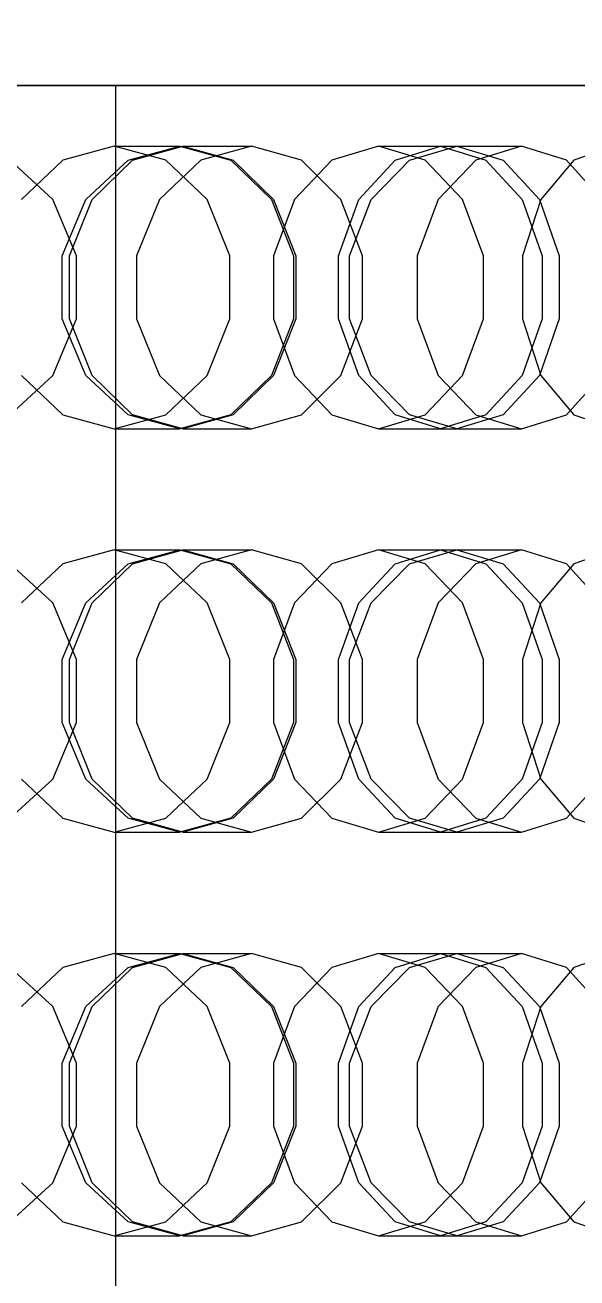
# Model space of a CAD drawing. Header units: millimetres. Extents: x -191664 to 191490, y -197311 to 10263.
# Drawn here: x 1764.5 to 1846.7, y -110207.2 to -110021 of the extents above; entities that cross this region are included whole.
import ezdxf

# ---------------------------------------------------------------- set-up
doc = ezdxf.new("R2010")
doc.units = ezdxf.units.MM
doc.layers.add('DET_briquetadora_superior', color=7, linetype='Continuous', lineweight=0)
doc.layers.add('R15_COTAS_TRANSPORTE_P', color=1, linetype='Continuous', lineweight=0)
doc.dimstyles.new('PLANTA_20', dxfattribs={"dimtxt": 50, "dimasz": 30, "dimexe": 30, "dimexo": 16, "dimgap": 20, "dimtad": 1, "dimtih": 1, "dimtoh": 1, "dimdec": 1, "dimzin": 0, "dimdsep": 46, "dimcen": 0.09, "dimadec": 0, "dimazin": 0, "dimtfac": 1, "dimtdec": 4, "dimtofl": 0, "dimtmove": 0, "dimatfit": 3, "dimfxl": 1, "dimtolj": 1, "dimtzin": 0, "dimarcsym": 0})

# ---------------------------------------------------------------- blocks, each defined once
blk = doc.blocks.new('*D133')
at = {"layer": 'Defpoints', "color": 0, "transparency": 16777216}
for p in [(439.69, -194147.98), (217.89, -194406.09), (-500, -194490), (-500, -194490), (500, -194490)]:
    blk.add_point(p, dxfattribs=at)
at = {"layer": 'R15_COTAS_TRANSPORTE_P', "color": 0, "lineweight": -2, "transparency": 16777216}
blk.add_arc((-500, -194490), 722.77, 2.37834, 17.62166, dxfattribs=at)
at = {"layer": 'R15_COTAS_TRANSPORTE_P', "color": 0, "transparency": 16777216}
for points in [[(184.12, -194272.81), (193.59, -194269.58), (179.18, -194242.8)], [(227.15, -194459.9), (217.15, -194460.11), (222.77, -194490)]]:
    blk.add_solid(points, dxfattribs=at)

msp = doc.modelspace()

# ---------------------------------------------------------------- linework, layer by layer
at = {"layer": 'DET_briquetadora_superior', "color": 9, "true_color": 0xb9c3c2}
for p, q in [((1747.19, -110030), (1764.82, -110030)), ((1765.9, -110030), (1748.3, -110030)), ((1764.82, -110030), (1781.96, -110030)), ((1783.01, -110030), (1765.9, -110030)), ((1778.01, -110390), (1778.01, -110030)), ((1780.58, -110030), (1778.01, -110030)), ((1778.01, -110030), (1782.27, -110030)), ((1789.61, -110030), (1780.58, -110030)), ((1781.96, -110030), (1798.57, -110030)), ((1782.27, -110030), (1792.73, -110030)), ((1799.59, -110030), (1783.01, -110030)), ((1803.71, -110030), (1789.61, -110030)), ((1792.73, -110030), (1807.79, -110030)), ((1798.57, -110030), (1814.61, -110030)), ((1815.59, -110030), (1799.59, -110030)), ((1820.74, -110030), (1803.71, -110030)), ((1807.79, -110030), (1825.16, -110030)), ((1814.61, -110030), (1830.03, -110030)), ((1830.97, -110030), (1815.59, -110030)), ((1838.11, -110030), (1820.74, -110030)), ((1825.16, -110030), (1842.19, -110030)), ((1830.03, -110030), (1844.8, -110030)), ((1845.7, -110030), (1830.97, -110030)), ((1853.17, -110030), (1838.11, -110030)), ((1842.19, -110030), (1856.29, -110030)), ((1844.8, -110030), (1858.87, -110030)), ((1859.73, -110030), (1845.7, -110030)), ((1777.8, -110039), (1770.15, -110041.08)), ((1777.8, -110039), (1787.56, -110039)), ((1785.46, -110041.08), (1777.8, -110039)), ((1779.84, -110041.08), (1787.56, -110039)), ((1780.49, -110041.08), (1787.99, -110039)), ((1787.56, -110039), (1795.16, -110041.08)), ((1787.99, -110039), (1798.23, -110039)), ((1787.99, -110039), (1795.48, -110041.08)), ((1798.23, -110039), (1790.68, -110041.08)), ((1805.66, -110041.08), (1798.23, -110039)), ((1817.12, -110039), (1810.18, -110041.08)), ((1817.12, -110039), (1828.77, -110039)), ((1824.07, -110041.08), (1817.12, -110039)), ((1819.58, -110041.08), (1826.33, -110039)), ((1821.75, -110041.08), (1828.77, -110039)), ((1826.33, -110039), (1838.42, -110039)), ((1826.33, -110039), (1833.08, -110041.08)), ((1828.77, -110039), (1835.65, -110041.08)), ((1838.42, -110039), (1831.6, -110041.08)), ((1845.1, -110041.08), (1838.42, -110039)), ((1852.3, -110039), (1846.18, -110041.08)), ((1768.67, -110046.91), (1762.28, -110041.08)), ((1770.15, -110041.08), (1764, -110046.91)), ((1773.57, -110046.91), (1779.84, -110041.08)), ((1774.49, -110046.91), (1780.49, -110041.08)), ((1790.68, -110041.08), (1784.53, -110046.91)), ((1791.6, -110046.91), (1785.46, -110041.08)), ((1795.16, -110041.08), (1801.17, -110046.91)), ((1795.48, -110041.08), (1801.49, -110046.91)), ((1810.18, -110041.08), (1804.6, -110046.91)), ((1811.53, -110046.91), (1805.66, -110041.08)), ((1814.17, -110046.91), (1819.58, -110041.08)), ((1816.03, -110046.91), (1821.75, -110041.08)), ((1829.64, -110046.91), (1824.07, -110041.08)), ((1831.6, -110041.08), (1826.02, -110046.91)), ((1833.08, -110041.08), (1838.5, -110046.91)), ((1835.65, -110041.08), (1841.07, -110046.91)), ((1846.18, -110041.08), (1841.27, -110046.91)), ((1850.35, -110046.91), (1845.1, -110041.08)), ((1772.19, -110055.33), (1768.67, -110046.91)), ((1770.06, -110055.33), (1773.57, -110046.91)), ((1771.15, -110055.33), (1774.49, -110046.91)), ((1784.53, -110046.91), (1781.09, -110055.33)), ((1795.01, -110055.33), (1791.6, -110046.91)), ((1801.17, -110046.91), (1804.47, -110055.33)), ((1801.49, -110046.91), (1804.82, -110055.33)), ((1804.6, -110046.91), (1801.51, -110055.33)), ((1811.16, -110055.33), (1814.17, -110046.91)), ((1814.76, -110055.33), (1811.53, -110046.91)), ((1812.81, -110055.33), (1816.03, -110046.91)), ((1826.02, -110046.91), (1822.89, -110055.33)), ((1832.73, -110055.33), (1829.64, -110046.91)), ((1838.5, -110046.91), (1841.5, -110055.33)), ((1841.27, -110046.91), (1838.55, -110055.33)), ((1841.07, -110046.91), (1844.03, -110055.33)), ((1770.06, -110064.67), (1770.06, -110055.33)), ((1771.15, -110064.67), (1771.15, -110055.33)), ((1772.19, -110064.67), (1772.19, -110055.33)), ((1781.09, -110055.33), (1781.09, -110064.67)), ((1795.01, -110064.67), (1795.01, -110055.33)), ((1801.51, -110055.33), (1801.51, -110064.67)), ((1804.47, -110055.33), (1804.47, -110064.67)), ((1804.82, -110055.33), (1804.82, -110064.67)), ((1811.16, -110064.67), (1811.16, -110055.33)), ((1812.81, -110064.67), (1812.81, -110055.33)), ((1814.76, -110064.67), (1814.76, -110055.33)), ((1822.89, -110055.33), (1822.89, -110064.67)), ((1832.73, -110064.67), (1832.73, -110055.33)), ((1838.55, -110055.33), (1838.55, -110064.67)), ((1841.5, -110055.33), (1841.5, -110064.67)), ((1844.03, -110055.33), (1844.03, -110064.67)), ((1768.67, -110073.09), (1772.19, -110064.67)), ((1773.57, -110073.09), (1770.06, -110064.67)), ((1774.49, -110073.09), (1771.15, -110064.67)), ((1781.09, -110064.67), (1784.53, -110073.09)), ((1791.6, -110073.09), (1795.01, -110064.67)), ((1804.47, -110064.67), (1801.17, -110073.09)), ((1804.82, -110064.67), (1801.49, -110073.09)), ((1801.51, -110064.67), (1804.6, -110073.09)), ((1814.17, -110073.09), (1811.16, -110064.67)), ((1811.53, -110073.09), (1814.76, -110064.67)), ((1816.03, -110073.09), (1812.81, -110064.67)), ((1822.89, -110064.67), (1826.02, -110073.09)), ((1829.64, -110073.09), (1832.73, -110064.67)), ((1841.5, -110064.67), (1838.5, -110073.09)), ((1838.55, -110064.67), (1841.27, -110073.09)), ((1844.03, -110064.67), (1841.07, -110073.09)), ((1762.28, -110078.92), (1768.67, -110073.09)), ((1764, -110073.09), (1770.15, -110078.92)), ((1779.84, -110078.92), (1773.57, -110073.09)), ((1780.49, -110078.92), (1774.49, -110073.09)), ((1784.53, -110073.09), (1790.68, -110078.92)), ((1785.46, -110078.92), (1791.6, -110073.09)), ((1801.17, -110073.09), (1795.16, -110078.92)), ((1801.49, -110073.09), (1795.48, -110078.92)), ((1804.6, -110073.09), (1810.18, -110078.92)), ((1805.66, -110078.92), (1811.53, -110073.09)), ((1819.58, -110078.92), (1814.17, -110073.09)), ((1821.75, -110078.92), (1816.03, -110073.09)), ((1824.07, -110078.92), (1829.64, -110073.09)), ((1826.02, -110073.09), (1831.6, -110078.92)), ((1838.5, -110073.09), (1833.08, -110078.92)), ((1841.07, -110073.09), (1835.65, -110078.92)), ((1841.27, -110073.09), (1846.18, -110078.92)), ((1845.1, -110078.92), (1850.35, -110073.09)), ((1770.15, -110078.92), (1777.8, -110081)), ((1777.8, -110081), (1785.46, -110078.92)), ((1787.56, -110081), (1779.84, -110078.92)), ((1787.99, -110081), (1780.49, -110078.92)), ((1795.16, -110078.92), (1787.56, -110081)), ((1795.48, -110078.92), (1787.99, -110081)), ((1790.68, -110078.92), (1798.23, -110081)), ((1798.23, -110081), (1805.66, -110078.92)), ((1810.18, -110078.92), (1817.12, -110081)), ((1817.12, -110081), (1824.07, -110078.92)), ((1826.33, -110081), (1819.58, -110078.92)), ((1828.77, -110081), (1821.75, -110078.92)), ((1833.08, -110078.92), (1826.33, -110081)), ((1835.65, -110078.92), (1828.77, -110081)), ((1831.6, -110078.92), (1838.42, -110081)), ((1838.42, -110081), (1845.1, -110078.92)), ((1846.18, -110078.92), (1852.3, -110081)), ((1777.8, -110081), (1787.56, -110081)), ((1787.99, -110081), (1798.23, -110081)), ((1817.12, -110081), (1828.77, -110081)), ((1826.33, -110081), (1838.42, -110081)), ((1777.8, -110099), (1770.15, -110101.08)), ((1777.8, -110099), (1787.56, -110099)), ((1785.46, -110101.08), (1777.8, -110099)), ((1779.84, -110101.08), (1787.56, -110099)), ((1780.49, -110101.08), (1787.99, -110099)), ((1787.56, -110099), (1795.16, -110101.08)), ((1787.99, -110099), (1798.23, -110099)), ((1787.99, -110099), (1795.48, -110101.08)), ((1798.23, -110099), (1790.68, -110101.08)), ((1805.66, -110101.08), (1798.23, -110099)), ((1817.12, -110099), (1810.18, -110101.08)), ((1817.12, -110099), (1828.77, -110099)), ((1824.07, -110101.08), (1817.12, -110099)), ((1819.58, -110101.08), (1826.33, -110099)), ((1821.75, -110101.08), (1828.77, -110099)), ((1826.33, -110099), (1838.42, -110099)), ((1826.33, -110099), (1833.08, -110101.08)), ((1828.77, -110099), (1835.65, -110101.08)), ((1838.42, -110099), (1831.6, -110101.08)), ((1845.1, -110101.08), (1838.42, -110099)), ((1852.3, -110099), (1846.18, -110101.08)), ((1768.67, -110106.91), (1762.28, -110101.08)), ((1770.15, -110101.08), (1764, -110106.91)), ((1773.57, -110106.91), (1779.84, -110101.08)), ((1774.49, -110106.91), (1780.49, -110101.08)), ((1790.68, -110101.08), (1784.53, -110106.91)), ((1791.6, -110106.91), (1785.46, -110101.08)), ((1795.16, -110101.08), (1801.17, -110106.91)), ((1795.48, -110101.08), (1801.49, -110106.91)), ((1810.18, -110101.08), (1804.6, -110106.91)), ((1811.53, -110106.91), (1805.66, -110101.08)), ((1814.17, -110106.91), (1819.58, -110101.08)), ((1816.03, -110106.91), (1821.75, -110101.08)), ((1829.64, -110106.91), (1824.07, -110101.08)), ((1831.6, -110101.08), (1826.02, -110106.91)), ((1833.08, -110101.08), (1838.5, -110106.91)), ((1835.65, -110101.08), (1841.07, -110106.91)), ((1846.18, -110101.08), (1841.27, -110106.91)), ((1850.35, -110106.91), (1845.1, -110101.08)), ((1772.19, -110115.33), (1768.67, -110106.91)), ((1770.06, -110115.33), (1773.57, -110106.91)), ((1771.15, -110115.33), (1774.49, -110106.91)), ((1784.53, -110106.91), (1781.09, -110115.33)), ((1795.01, -110115.33), (1791.6, -110106.91)), ((1801.17, -110106.91), (1804.47, -110115.33)), ((1801.49, -110106.91), (1804.82, -110115.33)), ((1804.6, -110106.91), (1801.51, -110115.33)), ((1811.16, -110115.33), (1814.17, -110106.91)), ((1814.76, -110115.33), (1811.53, -110106.91)), ((1812.81, -110115.33), (1816.03, -110106.91)), ((1826.02, -110106.91), (1822.89, -110115.33)), ((1832.73, -110115.33), (1829.64, -110106.91)), ((1838.5, -110106.91), (1841.5, -110115.33)), ((1841.27, -110106.91), (1838.55, -110115.33)), ((1841.07, -110106.91), (1844.03, -110115.33)), ((1770.06, -110124.67), (1770.06, -110115.33)), ((1771.15, -110124.67), (1771.15, -110115.33)), ((1772.19, -110124.67), (1772.19, -110115.33)), ((1781.09, -110115.33), (1781.09, -110124.67)), ((1795.01, -110124.67), (1795.01, -110115.33)), ((1801.51, -110115.33), (1801.51, -110124.67)), ((1804.47, -110115.33), (1804.47, -110124.67)), ((1804.82, -110115.33), (1804.82, -110124.67)), ((1811.16, -110124.67), (1811.16, -110115.33)), ((1812.81, -110124.67), (1812.81, -110115.33)), ((1814.76, -110124.67), (1814.76, -110115.33)), ((1822.89, -110115.33), (1822.89, -110124.67)), ((1832.73, -110124.67), (1832.73, -110115.33)), ((1838.55, -110115.33), (1838.55, -110124.67)), ((1841.5, -110115.33), (1841.5, -110124.67)), ((1844.03, -110115.33), (1844.03, -110124.67)), ((1768.67, -110133.09), (1772.19, -110124.67)), ((1773.57, -110133.09), (1770.06, -110124.67)), ((1774.49, -110133.09), (1771.15, -110124.67)), ((1781.09, -110124.67), (1784.53, -110133.09)), ((1791.6, -110133.09), (1795.01, -110124.67)), ((1804.47, -110124.67), (1801.17, -110133.09)), ((1804.82, -110124.67), (1801.49, -110133.09)), ((1801.51, -110124.67), (1804.6, -110133.09)), ((1814.17, -110133.09), (1811.16, -110124.67)), ((1811.53, -110133.09), (1814.76, -110124.67)), ((1816.03, -110133.09), (1812.81, -110124.67)), ((1822.89, -110124.67), (1826.02, -110133.09)), ((1829.64, -110133.09), (1832.73, -110124.67)), ((1841.5, -110124.67), (1838.5, -110133.09)), ((1838.55, -110124.67), (1841.27, -110133.09)), ((1844.03, -110124.67), (1841.07, -110133.09)), ((1762.28, -110138.92), (1768.67, -110133.09)), ((1764, -110133.09), (1770.15, -110138.92)), ((1779.84, -110138.92), (1773.57, -110133.09)), ((1780.49, -110138.92), (1774.49, -110133.09)), ((1784.53, -110133.09), (1790.68, -110138.92)), ((1785.46, -110138.92), (1791.6, -110133.09)), ((1801.17, -110133.09), (1795.16, -110138.92)), ((1801.49, -110133.09), (1795.48, -110138.92)), ((1804.6, -110133.09), (1810.18, -110138.92)), ((1805.66, -110138.92), (1811.53, -110133.09)), ((1819.58, -110138.92), (1814.17, -110133.09)), ((1821.75, -110138.92), (1816.03, -110133.09)), ((1824.07, -110138.92), (1829.64, -110133.09)), ((1826.02, -110133.09), (1831.6, -110138.92)), ((1838.5, -110133.09), (1833.08, -110138.92)), ((1841.07, -110133.09), (1835.65, -110138.92)), ((1841.27, -110133.09), (1846.18, -110138.92)), ((1845.1, -110138.92), (1850.35, -110133.09)), ((1770.15, -110138.92), (1777.8, -110141)), ((1777.8, -110141), (1785.46, -110138.92)), ((1787.56, -110141), (1779.84, -110138.92)), ((1787.99, -110141), (1780.49, -110138.92)), ((1795.16, -110138.92), (1787.56, -110141)), ((1795.48, -110138.92), (1787.99, -110141)), ((1790.68, -110138.92), (1798.23, -110141)), ((1798.23, -110141), (1805.66, -110138.92)), ((1810.18, -110138.92), (1817.12, -110141)), ((1817.12, -110141), (1824.07, -110138.92)), ((1826.33, -110141), (1819.58, -110138.92)), ((1828.77, -110141), (1821.75, -110138.92)), ((1833.08, -110138.92), (1826.33, -110141)), ((1835.65, -110138.92), (1828.77, -110141)), ((1831.6, -110138.92), (1838.42, -110141)), ((1838.42, -110141), (1845.1, -110138.92)), ((1846.18, -110138.92), (1852.3, -110141)), ((1777.8, -110141), (1787.56, -110141)), ((1787.99, -110141), (1798.23, -110141)), ((1817.12, -110141), (1828.77, -110141)), ((1826.33, -110141), (1838.42, -110141)), ((1777.8, -110159), (1770.15, -110161.08)), ((1777.8, -110159), (1787.56, -110159)), ((1785.46, -110161.08), (1777.8, -110159)), ((1779.84, -110161.08), (1787.56, -110159)), ((1780.49, -110161.08), (1787.99, -110159)), ((1787.56, -110159), (1795.16, -110161.08)), ((1787.99, -110159), (1798.23, -110159)), ((1787.99, -110159), (1795.48, -110161.08)), ((1798.23, -110159), (1790.68, -110161.08)), ((1805.66, -110161.08), (1798.23, -110159)), ((1817.12, -110159), (1810.18, -110161.08)), ((1817.12, -110159), (1828.77, -110159)), ((1824.07, -110161.08), (1817.12, -110159)), ((1819.58, -110161.08), (1826.33, -110159)), ((1821.75, -110161.08), (1828.77, -110159)), ((1826.33, -110159), (1838.42, -110159)), ((1826.33, -110159), (1833.08, -110161.08)), ((1828.77, -110159), (1835.65, -110161.08)), ((1838.42, -110159), (1831.6, -110161.08)), ((1845.1, -110161.08), (1838.42, -110159)), ((1852.3, -110159), (1846.18, -110161.08)), ((1768.67, -110166.91), (1762.28, -110161.08)), ((1770.15, -110161.08), (1764, -110166.91)), ((1773.57, -110166.91), (1779.84, -110161.08)), ((1774.49, -110166.91), (1780.49, -110161.08)), ((1790.68, -110161.08), (1784.53, -110166.91)), ((1791.6, -110166.91), (1785.46, -110161.08)), ((1795.16, -110161.08), (1801.17, -110166.91)), ((1795.48, -110161.08), (1801.49, -110166.91)), ((1810.18, -110161.08), (1804.6, -110166.91)), ((1811.53, -110166.91), (1805.66, -110161.08)), ((1814.17, -110166.91), (1819.58, -110161.08)), ((1816.03, -110166.91), (1821.75, -110161.08)), ((1829.64, -110166.91), (1824.07, -110161.08)), ((1831.6, -110161.08), (1826.02, -110166.91)), ((1833.08, -110161.08), (1838.5, -110166.91)), ((1835.65, -110161.08), (1841.07, -110166.91)), ((1846.18, -110161.08), (1841.27, -110166.91)), ((1850.35, -110166.91), (1845.1, -110161.08)), ((1772.19, -110175.33), (1768.67, -110166.91)), ((1770.06, -110175.33), (1773.57, -110166.91)), ((1771.15, -110175.33), (1774.49, -110166.91)), ((1784.53, -110166.91), (1781.09, -110175.33)), ((1795.01, -110175.33), (1791.6, -110166.91)), ((1801.17, -110166.91), (1804.47, -110175.33)), ((1801.49, -110166.91), (1804.82, -110175.33)), ((1804.6, -110166.91), (1801.51, -110175.33)), ((1811.16, -110175.33), (1814.17, -110166.91)), ((1814.76, -110175.33), (1811.53, -110166.91)), ((1812.81, -110175.33), (1816.03, -110166.91)), ((1826.02, -110166.91), (1822.89, -110175.33)), ((1832.73, -110175.33), (1829.64, -110166.91)), ((1838.5, -110166.91), (1841.5, -110175.33)), ((1841.27, -110166.91), (1838.55, -110175.33)), ((1841.07, -110166.91), (1844.03, -110175.33)), ((1770.06, -110184.67), (1770.06, -110175.33)), ((1771.15, -110184.67), (1771.15, -110175.33)), ((1772.19, -110184.67), (1772.19, -110175.33)), ((1781.09, -110175.33), (1781.09, -110184.67)), ((1795.01, -110184.67), (1795.01, -110175.33)), ((1801.51, -110175.33), (1801.51, -110184.67)), ((1804.47, -110175.33), (1804.47, -110184.67)), ((1804.82, -110175.33), (1804.82, -110184.67)), ((1811.16, -110184.67), (1811.16, -110175.33)), ((1812.81, -110184.67), (1812.81, -110175.33)), ((1814.76, -110184.67), (1814.76, -110175.33)), ((1822.89, -110175.33), (1822.89, -110184.67)), ((1832.73, -110184.67), (1832.73, -110175.33)), ((1838.55, -110175.33), (1838.55, -110184.67)), ((1841.5, -110175.33), (1841.5, -110184.67)), ((1844.03, -110175.33), (1844.03, -110184.67)), ((1768.67, -110193.09), (1772.19, -110184.67)), ((1773.57, -110193.09), (1770.06, -110184.67)), ((1774.49, -110193.09), (1771.15, -110184.67)), ((1781.09, -110184.67), (1784.53, -110193.09)), ((1791.6, -110193.09), (1795.01, -110184.67)), ((1804.47, -110184.67), (1801.17, -110193.09)), ((1804.82, -110184.67), (1801.49, -110193.09)), ((1801.51, -110184.67), (1804.6, -110193.09)), ((1814.17, -110193.09), (1811.16, -110184.67)), ((1811.53, -110193.09), (1814.76, -110184.67)), ((1816.03, -110193.09), (1812.81, -110184.67)), ((1822.89, -110184.67), (1826.02, -110193.09)), ((1829.64, -110193.09), (1832.73, -110184.67)), ((1841.5, -110184.67), (1838.5, -110193.09)), ((1838.55, -110184.67), (1841.27, -110193.09)), ((1844.03, -110184.67), (1841.07, -110193.09)), ((1762.28, -110198.92), (1768.67, -110193.09)), ((1764, -110193.09), (1770.15, -110198.92)), ((1779.84, -110198.92), (1773.57, -110193.09)), ((1780.49, -110198.92), (1774.49, -110193.09)), ((1784.53, -110193.09), (1790.68, -110198.92)), ((1785.46, -110198.92), (1791.6, -110193.09)), ((1801.17, -110193.09), (1795.16, -110198.92)), ((1801.49, -110193.09), (1795.48, -110198.92)), ((1804.6, -110193.09), (1810.18, -110198.92)), ((1805.66, -110198.92), (1811.53, -110193.09)), ((1819.58, -110198.92), (1814.17, -110193.09)), ((1821.75, -110198.92), (1816.03, -110193.09)), ((1824.07, -110198.92), (1829.64, -110193.09)), ((1826.02, -110193.09), (1831.6, -110198.92)), ((1838.5, -110193.09), (1833.08, -110198.92)), ((1841.07, -110193.09), (1835.65, -110198.92)), ((1841.27, -110193.09), (1846.18, -110198.92)), ((1845.1, -110198.92), (1850.35, -110193.09)), ((1770.15, -110198.92), (1777.8, -110201)), ((1777.8, -110201), (1785.46, -110198.92)), ((1787.56, -110201), (1779.84, -110198.92)), ((1787.99, -110201), (1780.49, -110198.92)), ((1795.16, -110198.92), (1787.56, -110201)), ((1795.48, -110198.92), (1787.99, -110201)), ((1790.68, -110198.92), (1798.23, -110201)), ((1798.23, -110201), (1805.66, -110198.92)), ((1810.18, -110198.92), (1817.12, -110201)), ((1817.12, -110201), (1824.07, -110198.92)), ((1826.33, -110201), (1819.58, -110198.92)), ((1828.77, -110201), (1821.75, -110198.92)), ((1833.08, -110198.92), (1826.33, -110201)), ((1835.65, -110198.92), (1828.77, -110201)), ((1831.6, -110198.92), (1838.42, -110201)), ((1838.42, -110201), (1845.1, -110198.92)), ((1846.18, -110198.92), (1852.3, -110201)), ((1777.8, -110201), (1787.56, -110201)), ((1787.99, -110201), (1798.23, -110201)), ((1817.12, -110201), (1828.77, -110201)), ((1826.33, -110201), (1838.42, -110201))]:
    msp.add_line(p, q, dxfattribs=at)

# ---------------------------------------------------------------- dimensions: what is measured, and where the dimension line sits
at = {"layer": 'R15_COTAS_TRANSPORTE_P'}
dim = msp.add_angular_dim_2l(base=(217.89, -194406.09), line1=((-500, -194490), (500, -194490)), line2=((-500, -194490), (439.69, -194147.98)), dimstyle='PLANTA_20', dxfattribs=at)
dim.commit()
dim.dimension.update_dxf_attribs({"geometry": '*D133', "text_midpoint": (191490.46, -33543.69)})

doc.saveas('drawing.dxf')
